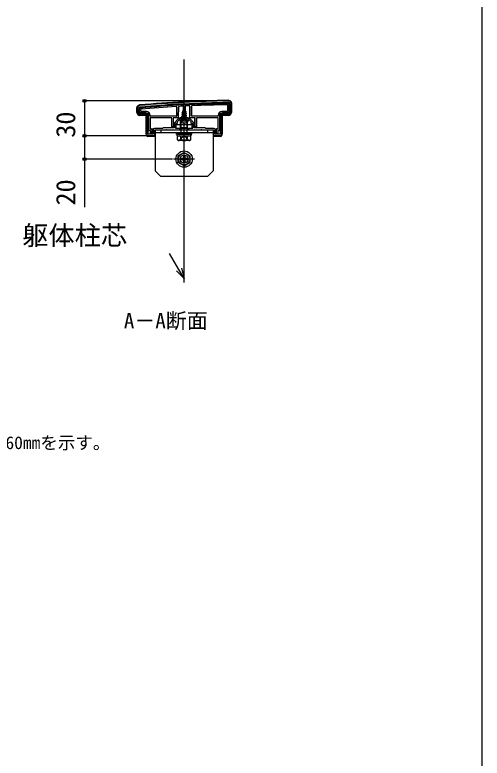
# Model space of a CAD drawing. Units: millimetres, scale not verified. Extents: x -1312 to 1312, y -1953 to 1941.
# Drawn here: x 912 to 1312, y 319 to 958 of the extents above; entities that cross this region are included whole.
import ezdxf
from ezdxf.enums import TextEntityAlignment as Align

# ---------------------------------------------------------------- set-up
doc = ezdxf.new("R2010")
doc.units = ezdxf.units.MM
doc.header["$LTSCALE"] = 10
for name, color, linetype in [('0-2_USER1', 3, 'Continuous'), ('0-3_YKK_11', 7, 'Continuous'), ('0-5_YKK_13', 4, 'Continuous'), ('0-6_YKK_D', 6, 'Continuous'), ('0-7_YKK_ZWAK', 7, 'Continuous'), ('0-8_YSS_K', 3, 'Continuous')]:
    doc.layers.add(name, color=color, linetype=linetype)
doc.styles.add('ＭＳ ゴシック', font='')
doc.styles.get('ＭＳ ゴシック').set_extended_font_data('MS Gothic')

msp = doc.modelspace()

# ---------------------------------------------------------------- linework, layer by layer
at = {"layer": '0-3_YKK_11'}
for p, q in [((1095.85, 881.51), (1095.85, 873.91)), ((1096.85, 881.91), (1096.85, 873.91)), ((1016.85, 873.91), (1016.85, 877.91)), ((1017.85, 873.91), (1017.85, 877.51)), ((1023.85, 872.91), (1018.85, 872.91)), ((1023.85, 871.91), (1018.85, 871.91)), ((1024.85, 854.91), (1024.85, 870.91)), ((1088.85, 870.91), (1088.85, 854.91)), ((1094.85, 872.91), (1089.85, 872.91)), ((1094.85, 871.91), (1089.85, 871.91))]:
    msp.add_line(p, q, dxfattribs=at)
for points in [[(1030.35, 859.21), (1030.35, 855.21), (1025.85, 855.21), (1025.85, 870.91)], [(1082.35, 860.21), (1075.55, 860.21), (1074.85, 860.91), (1065.55, 860.91), (1065.55, 864.91), (1062.05, 868.41), (1060.85, 868.41), (1059.85, 869.41), (1053.85, 869.41), (1052.85, 868.41), (1051.65, 868.41), (1048.15, 864.91), (1048.15, 860.91), (1038.85, 860.91), (1038.15, 860.21), (1031.35, 860.21)], [(1087.85, 870.91), (1087.85, 855.21), (1083.35, 855.21), (1083.35, 859.21)], [(1087.85, 853.91), (1082.35, 853.91), (1082.35, 858.91), (1072.31, 858.91), (1072.13, 859.03), (1071.58, 859.03), (1071.39, 858.91), (1060.85, 858.91), (1060.85, 860.41), (1064.35, 860.41), (1064.35, 864.41), (1062.85, 864.41), (1062.85, 865.91), (1061.35, 867.41), (1057.31, 867.41), (1057.13, 867.53), (1056.58, 867.53), (1056.39, 867.41), (1052.35, 867.41), (1050.85, 865.91), (1050.85, 864.41), (1049.35, 864.41), (1049.35, 860.41), (1052.85, 860.41), (1052.85, 858.91), (1042.31, 858.91), (1042.13, 859.03), (1041.58, 859.03), (1041.39, 858.91), (1031.35, 858.91), (1031.35, 853.91), (1025.85, 853.91)]]:
    msp.add_lwpolyline(points, dxfattribs=at)
for centre, radius, start, end in [((1109.27, -115.99), 1000, 90.82764, 95.19793), ((1109.27, -115.98), 998.6, 90.82796, 95.20003), ((1094.85, 881.91), 2, 0.00001, 90.82763), ((1094.85, 881.51), 1, 359.99998, 90.82795), ((1018.85, 877.91), 2, 95.19795, 180), ((1018.85, 877.51), 1, 95.20001, 180), ((1018.85, 873.91), 2, 180.00001, 269.99999), ((1018.85, 873.91), 1, 180.00001, 269.99999), ((1023.85, 870.91), 2, 0.00001, 89.99999), ((1023.85, 870.91), 1, 0.00001, 89.99999), ((1089.85, 870.91), 2, 90.00001, 179.99999), ((1089.85, 870.91), 1, 90.00001, 179.99999), ((1094.85, 873.91), 2, 270.00001, 359.99999), ((1094.85, 873.91), 1, 270.00001, 359.99999), ((1031.35, 859.21), 1, 90.00001, 179.99999), ((1082.35, 859.21), 1, 0.00001, 89.99999), ((1025.85, 854.91), 1, 180.00001, 269.99999), ((1087.85, 854.91), 1, 270.00001, 359.99999)]:
    msp.add_arc(centre, radius, start, end, dxfattribs=at)
at = {"layer": '0-5_YKK_13'}
for p, q in [((1095.05, 881.01), (1095.05, 874.4)), ((1095.55, 873.91), (1095.55, 881.51)), ((1097.35, 881.92), (1097.35, 873.91)), ((1016.35, 873.91), (1016.35, 877.91)), ((1018.15, 877.51), (1018.15, 873.91)), ((1018.65, 874.4), (1018.65, 877.06)), ((1019.65, 875.01), (1019.65, 876.5)), ((1019.73, 875.09), (1019.73, 876.43)), ((1024.35, 874.71), (1019.95, 874.71)), ((1024.43, 874.79), (1020.03, 874.79)), ((1050.35, 878.67), (1050.35, 871.21)), ((1050.43, 878.76), (1050.43, 871.13)), ((1051.9, 879.16), (1051.85, 869.41)), ((1055.82, 874.92), (1055.43, 873.97)), ((1055.43, 873.97), (1057.92, 874.83)), ((1055.45, 875.13), (1057.9, 875.93)), ((1055.45, 875.23), (1056.1, 875.61)), ((1055.45, 875.13), (1055.82, 874.92)), ((1055.82, 874.92), (1057.55, 875.72)), ((1056.05, 879.39), (1056.1, 869.91)), ((1056.85, 877.41), (1056.1, 875.61)), ((1056.1, 875.61), (1057.28, 876.39)), ((1056.25, 876.72), (1056.5, 876.57)), ((1056.85, 863.91), (1056.85, 878.06)), ((1056.85, 877.41), (1057.28, 876.39)), ((1057.28, 876.39), (1057.9, 876.03)), ((1057.55, 875.72), (1057.9, 875.93)), ((1057.55, 875.72), (1057.92, 874.83)), ((1057.65, 879.48), (1057.6, 869.91)), ((1057.9, 875.93), (1057.9, 876.03)), ((1057.92, 874.83), (1058.6, 874.44)), ((1061.85, 869.41), (1061.8, 879.68)), ((1063.27, 871.13), (1063.27, 879.47)), ((1063.35, 871.21), (1063.35, 879.39)), ((1093.67, 874.79), (1089.27, 874.79)), ((1093.75, 874.71), (1089.35, 874.71)), ((1093.97, 880.31), (1093.97, 875.09)), ((1094.05, 880.39), (1094.05, 875.01)), ((1018.85, 873.21), (1023.85, 873.21)), ((1023.85, 871.41), (1018.85, 871.41)), ((1023.85, 873.71), (1019.34, 873.71)), ((1024.35, 854.91), (1024.35, 870.91)), ((1026.15, 870.91), (1026.15, 858.47)), ((1026.65, 858.49), (1026.65, 870.91)), ((1027.65, 871.13), (1027.65, 871.41)), ((1027.65, 869.19), (1027.65, 860.13)), ((1027.73, 871.21), (1027.73, 871.49)), ((1027.73, 869.11), (1027.73, 860.21)), ((1050.13, 870.83), (1027.95, 870.83)), ((1046.05, 869.49), (1027.95, 869.49)), ((1050.05, 870.91), (1028.03, 870.91)), ((1045.97, 869.41), (1028.03, 869.41)), ((1046.27, 861.21), (1046.27, 869.11)), ((1046.35, 861.71), (1046.35, 869.19)), ((1047.35, 869.11), (1047.35, 861.71)), ((1051.85, 869.41), (1047.66, 869.41)), ((1047.85, 861.21), (1047.85, 869.11)), ((1051.85, 869.41), (1052.15, 869.41)), ((1052.15, 869.41), (1052.42, 869.41)), ((1052.72, 869.41), (1053.41, 869.41)), ((1053.41, 869.41), (1060.29, 869.41)), ((1054.85, 873.64), (1058.6, 874.44)), ((1054.85, 873.54), (1058.6, 874.34)), ((1054.85, 873.64), (1055.43, 873.97)), ((1054.85, 873.54), (1054.85, 873.64)), ((1054.85, 873.54), (1055.38, 873.24)), ((1058.85, 872.85), (1054.85, 872.05)), ((1054.85, 871.95), (1058.85, 872.75)), ((1054.85, 872.05), (1055.38, 872.35)), ((1054.85, 871.95), (1054.85, 872.05)), ((1054.85, 871.95), (1055.38, 871.65)), ((1054.85, 870.46), (1058.85, 871.26)), ((1058.85, 871.16), (1054.85, 870.36)), ((1054.85, 870.36), (1055.38, 870.06)), ((1055.07, 869), (1055.38, 869.17)), ((1058.49, 869), (1055.07, 869)), ((1055.22, 867.91), (1055.22, 869)), ((1058.22, 874.11), (1055.38, 873.24)), ((1055.38, 872.35), (1055.38, 873.24)), ((1055.38, 872.35), (1058.33, 873.15)), ((1058.33, 872.44), (1055.38, 871.65)), ((1055.38, 870.76), (1055.38, 871.65)), ((1055.38, 870.76), (1058.33, 871.56)), ((1058.33, 870.85), (1055.38, 870.06)), ((1055.38, 869.17), (1055.38, 870.06)), ((1055.38, 869.17), (1058.33, 869.97)), ((1055.49, 869), (1058.85, 869.67)), ((1058.85, 869.57), (1056, 869)), ((1057.6, 869.91), (1056.1, 869.91)), ((1056.1, 869.91), (1056.1, 869.8)), ((1056.85, 847.34), (1056.85, 870.34)), ((1058.33, 869.26), (1057.35, 869)), ((1057.6, 869.8), (1057.6, 869.91)), ((1058.22, 874.11), (1058.6, 874.34)), ((1058.22, 874.11), (1058.33, 873.85)), ((1058.33, 873.15), (1058.33, 873.85)), ((1058.33, 873.15), (1058.85, 872.85)), ((1058.33, 872.44), (1058.85, 872.75)), ((1058.33, 871.56), (1058.33, 872.44)), ((1058.33, 871.56), (1058.85, 871.26)), ((1058.33, 869.97), (1058.33, 870.85)), ((1058.33, 869.97), (1058.85, 869.67)), ((1058.33, 869.26), (1058.85, 869.57)), ((1058.33, 869), (1058.33, 869.26)), ((1058.49, 867.91), (1058.49, 869)), ((1058.6, 874.34), (1058.6, 874.44)), ((1058.85, 872.75), (1058.85, 872.85)), ((1058.85, 869.57), (1058.85, 869.67)), ((1060.29, 869.41), (1060.99, 869.41)), ((1061.28, 869.41), (1061.55, 869.41)), ((1061.55, 869.41), (1061.85, 869.41)), ((1066.05, 869.41), (1061.85, 869.41)), ((1085.75, 870.83), (1063.57, 870.83)), ((1085.67, 870.91), (1063.65, 870.91)), ((1065.85, 869.11), (1065.85, 861.21)), ((1066.35, 861.71), (1066.35, 869.11)), ((1067.35, 869.19), (1067.35, 861.71)), ((1067.43, 869.11), (1067.43, 861.21)), ((1085.75, 869.49), (1067.65, 869.49)), ((1085.67, 869.41), (1067.73, 869.41)), ((1085.97, 871.49), (1085.97, 871.21)), ((1085.97, 860.21), (1085.97, 869.11)), ((1086.05, 871.41), (1086.05, 871.13)), ((1086.05, 860.13), (1086.05, 869.19)), ((1087.05, 870.91), (1087.05, 858.49)), ((1087.55, 858.47), (1087.55, 870.91)), ((1089.35, 870.91), (1089.35, 854.91)), ((1094.36, 873.71), (1089.85, 873.71)), ((1089.85, 873.21), (1094.85, 873.21)), ((1094.86, 871.41), (1089.85, 871.41)), ((1060.45, 867.41), (1053.26, 867.41)), ((1059.85, 867.84), (1053.85, 867.84)), ((1053.85, 861.19), (1053.85, 867.84)), ((1054.39, 861.19), (1054.39, 867.84)), ((1054.8, 865.44), (1055.71, 867.26)), ((1056.85, 867.87), (1055.71, 867.26)), ((1056.85, 867.87), (1058, 867.26)), ((1058.9, 865.44), (1058, 867.26)), ((1059.31, 861.19), (1059.31, 867.84)), ((1059.85, 861.19), (1059.85, 867.84)), ((1025.85, 858.41), (1026.15, 858.41)), ((1026.15, 858.47), (1026.65, 858.49)), ((1026.15, 858.47), (1026.15, 858.41)), ((1027.75, 858.49), (1026.65, 858.49)), ((1027.95, 859.83), (1029.05, 859.83)), ((1027.96, 858.1), (1027.96, 855.51)), ((1027.96, 858.1), (1027.96, 858.1)), ((1028.04, 855.51), (1027.96, 855.51)), ((1028.03, 859.91), (1029.25, 859.91)), ((1028.05, 856.01), (1028.04, 855.51)), ((1028.04, 855.51), (1029.55, 855.51)), ((1028.05, 856.01), (1028.05, 858.19)), ((1029.05, 856.01), (1028.05, 856.01)), ((1029.25, 859.84), (1029.05, 859.83)), ((1029.05, 859.83), (1029.05, 856.01)), ((1029.55, 859.55), (1029.55, 859.61)), ((1029.85, 858.41), (1030.25, 858.41)), ((1031.85, 858.91), (1031.85, 823.91)), ((1081.85, 858.91), (1031.85, 858.91)), ((1081.85, 856.41), (1031.85, 856.41)), ((1036.85, 858.91), (1036.85, 856.41)), ((1046.34, 861.21), (1046.27, 861.21)), ((1046.35, 861.71), (1046.34, 861.21)), ((1046.34, 861.21), (1047.85, 861.21)), ((1047.35, 861.71), (1046.35, 861.71)), ((1047.35, 861.71), (1047.85, 861.21)), ((1050.35, 855.41), (1050.35, 856.41)), ((1050.35, 856.41), (1063.35, 856.41)), ((1050.35, 855.41), (1063.35, 855.41)), ((1050.79, 855.41), (1062.98, 855.41)), ((1050.79, 853.89), (1050.79, 855.41)), ((1053.85, 861.19), (1059.85, 861.19)), ((1054.18, 859.19), (1053.85, 861.19)), ((1054.39, 861.19), (1054.18, 859.19)), ((1054.18, 856.41), (1054.18, 859.19)), ((1059.31, 861.19), (1059.53, 859.19)), ((1059.53, 859.19), (1059.85, 861.19)), ((1059.53, 856.41), (1059.53, 859.19)), ((1063.35, 855.41), (1063.35, 856.41)), ((1065.85, 861.21), (1066.35, 861.71)), ((1065.85, 861.21), (1067.37, 861.21)), ((1067.35, 861.71), (1066.35, 861.71)), ((1067.37, 861.21), (1067.35, 861.71)), ((1067.37, 861.21), (1067.43, 861.21)), ((1076.85, 858.91), (1076.85, 856.41)), ((1081.85, 858.91), (1081.85, 823.91)), ((1082.15, 853.91), (1082.15, 858.91)), ((1083.45, 858.41), (1083.85, 858.41)), ((1084.15, 859.61), (1084.15, 859.55)), ((1084.15, 859.55), (1084.15, 855.51)), ((1084.15, 855.51), (1084.65, 856.01)), ((1084.15, 855.51), (1085.67, 855.51)), ((1084.45, 859.91), (1085.67, 859.91)), ((1084.65, 859.83), (1084.45, 859.84)), ((1084.65, 859.83), (1085.75, 859.83)), ((1084.65, 856.01), (1084.65, 859.83)), ((1085.65, 856.01), (1084.65, 856.01)), ((1085.65, 858.19), (1085.65, 856.01)), ((1085.67, 855.51), (1085.65, 856.01)), ((1085.67, 855.51), (1085.74, 855.51)), ((1085.74, 858.1), (1085.74, 858.1)), ((1085.74, 858.1), (1085.74, 855.51)), ((1087.05, 858.49), (1085.95, 858.49)), ((1087.05, 858.49), (1087.55, 858.47)), ((1087.55, 858.47), (1087.55, 858.41)), ((1087.55, 858.41), (1087.85, 858.41)), ((1025.55, 853.96), (1025.55, 853.44)), ((1026.01, 853.5), (1030.09, 853.5)), ((1030.39, 853.49), (1030.55, 853.41)), ((1030.55, 853.91), (1030.55, 853.41)), ((1031.05, 853.41), (1030.55, 853.41)), ((1051.08, 853.34), (1051.94, 853.84)), ((1051.08, 850.34), (1051.08, 853.34)), ((1051.08, 850.34), (1051.94, 849.84)), ((1051.94, 853.84), (1061.76, 853.84)), ((1061.76, 849.84), (1051.94, 849.84)), ((1052.42, 849.84), (1052.42, 850.44)), ((1052.42, 850.44), (1061.28, 850.44)), ((1053.75, 849.84), (1055, 852.34)), ((1053.96, 850.36), (1053.96, 853.33)), ((1055, 852.34), (1056.85, 853.33)), ((1058.7, 852.34), (1056.85, 853.33)), ((1059.95, 849.84), (1058.7, 852.34)), ((1059.74, 850.36), (1059.74, 853.33)), ((1061.28, 849.84), (1061.28, 850.44)), ((1062.62, 853.34), (1061.76, 853.84)), ((1062.62, 850.34), (1061.76, 849.84)), ((1062.62, 850.34), (1062.62, 853.34)), ((1083.15, 853.41), (1082.65, 853.41)), ((1083.61, 853.5), (1087.69, 853.5)), ((1088.15, 853.96), (1088.15, 853.44)), ((1056.85, 824.91), (1056.85, 842.91)), ((1056.85, 839.66), (1051.85, 836.77)), ((1051.85, 831.05), (1051.85, 836.77)), ((1056.35, 837.06), (1056.35, 835.41)), ((1056.35, 837.06), (1057.35, 837.06)), ((1056.85, 839.66), (1061.85, 836.77)), ((1057.35, 837.06), (1057.35, 835.41)), ((1061.85, 836.77), (1061.85, 831.05)), ((1065.85, 833.91), (1047.85, 833.91)), ((1056.85, 828.16), (1051.85, 831.05)), ((1055.35, 834.41), (1053.7, 834.41)), ((1053.7, 833.41), (1053.7, 834.41)), ((1055.35, 833.41), (1053.7, 833.41)), ((1056.35, 832.41), (1056.35, 830.76)), ((1057.35, 830.76), (1056.35, 830.76)), ((1056.85, 828.16), (1061.85, 831.05)), ((1057.35, 832.41), (1057.35, 830.76)), ((1060, 834.41), (1058.35, 834.41)), ((1060, 833.41), (1058.35, 833.41)), ((1060, 834.41), (1060, 833.41)), ((1036.85, 818.91), (1031.85, 823.91)), ((1076.85, 818.91), (1081.85, 823.91)), ((1076.85, 818.91), (1036.85, 818.91))]:
    msp.add_line(p, q, dxfattribs=at)
for points in [[(1094.35, 881.7), (1094.57, 881.67), (1094.76, 881.58), (1094.92, 881.42), (1095.02, 881.23), (1095.05, 881.01)], [(1094.82, 884.41), (1095.12, 884.4), (1095.42, 884.35), (1095.71, 884.26), (1095.99, 884.14), (1096.25, 883.98), (1096.5, 883.8), (1096.71, 883.58), (1096.9, 883.35), (1097.06, 883.09), (1097.19, 882.81), (1097.28, 882.52), (1097.33, 882.22), (1097.35, 881.92)], [(1094.84, 882.21), (1094.84, 882.21), (1094.84, 882.21), (1094.84, 882.21), (1094.85, 882.21), (1094.85, 882.21), (1094.85, 882.21), (1094.85, 882.21), (1094.85, 882.21)], [(1095.55, 881.52), (1095.51, 881.73), (1095.41, 881.93), (1095.26, 882.08), (1095.07, 882.18), (1094.85, 882.21)], [(1016.35, 877.91), (1016.36, 878.16), (1016.4, 878.4), (1016.46, 878.64), (1016.54, 878.87), (1016.65, 879.1), (1016.77, 879.31), (1016.92, 879.5), (1017.09, 879.69), (1017.27, 879.85), (1017.47, 880), (1017.68, 880.12), (1017.9, 880.23), (1018.13, 880.31), (1018.37, 880.36), (1018.62, 880.4)], [(1018.78, 878.2), (1018.46, 878.09), (1018.24, 877.84), (1018.15, 877.52)], [(1018.65, 877.06), (1018.73, 877.39), (1018.96, 877.64), (1019.28, 877.75)], [(1018.78, 878.2), (1018.78, 878.21), (1018.78, 878.21), (1018.78, 878.21), (1018.78, 878.21), (1018.79, 878.21), (1018.79, 878.21)], [(1019.92, 876.8), (1019.79, 876.75), (1019.69, 876.65), (1019.65, 876.5)], [(1019.73, 876.43), (1019.77, 876.57), (1019.86, 876.68), (1020, 876.73)], [(1050.03, 878.97), (1050.19, 878.94), (1050.31, 878.83), (1050.35, 878.67)], [(1050.43, 878.76), (1050.39, 878.91), (1050.27, 879.02), (1050.11, 879.06)], [(1055.45, 875.13), (1055.45, 875.23), (1057.9, 876.03)], [(1056.25, 876.72), (1056.25, 876.82), (1056.72, 877.09)], [(1063.56, 879.77), (1063.41, 879.72), (1063.31, 879.61), (1063.27, 879.47)], [(1063.35, 879.39), (1063.39, 879.54), (1063.49, 879.65), (1063.64, 879.69)], [(1093.67, 880.61), (1093.82, 880.57), (1093.93, 880.47), (1093.97, 880.31)], [(1094.05, 880.39), (1094.01, 880.55), (1093.9, 880.65), (1093.75, 880.69)], [(1052.42, 869.41), (1052.55, 869.41), (1052.66, 869.41), (1052.72, 869.41)], [(1054.85, 870.36), (1054.85, 870.46), (1055.38, 870.76)], [(1055.87, 869.74), (1055.99, 869.75), (1056.07, 869.77), (1056.1, 869.8)], [(1057.6, 869.8), (1057.63, 869.77), (1057.71, 869.75), (1057.83, 869.74)], [(1058.33, 870.85), (1058.85, 871.16), (1058.85, 871.26)], [(1060.99, 869.41), (1061.04, 869.41), (1061.15, 869.41), (1061.28, 869.41)], [(1029.05, 856.01), (1029.55, 855.51), (1029.55, 859.55)], [(1082.15, 858.91), (1031.55, 858.91), (1031.55, 853.91)], [(1050.79, 853.84), (1062.98, 853.84), (1062.98, 855.36)], [(1025.72, 853.5), (1025.75, 853.5), (1025.83, 853.5), (1025.94, 853.5)], [(1083.15, 853.91), (1083.15, 853.41), (1083.32, 853.49)], [(1087.76, 853.5), (1087.87, 853.5), (1087.95, 853.5), (1087.99, 853.5)]]:
    msp.add_lwpolyline(points, dxfattribs=at)
msp.add_lwpolyline([(1049.85, 860.41), (1063.85, 860.41), (1063.85, 863.41), (1049.85, 863.41)], close=True, dxfattribs=at)
for radius in [7, 5, 3.5]:
    msp.add_circle((1056.85, 833.91), radius, dxfattribs=at)
for centre, radius, start, end in [((1109.27, -115.99), 1000.5, 90.82736, 95.19818), ((1109.27, -115.99), 998.3, 90.82797, 95.20003), ((1109.27, -115.99), 997.8, 90.85656, 95.17429), ((1094.85, 881.51), 0.7, 0, 0.78548), ((1018.85, 877.51), 0.7, 179.29213, 180), ((1019.95, 875.01), 0.3, 180.00157, 269.99843), ((1020.03, 875.09), 0.3, 180.00157, 269.99843), ((1109.27, -115.99), 996.8, 93.4022, 95.14228), ((1109.27, -115.99), 996.72, 93.40699, 95.13815), ((1109.27, -115.99), 996.8, 93.0603, 93.29912), ((1109.27, -115.99), 996.8, 92.72956, 92.96812), ((1109.27, -115.99), 996.8, 90.89213, 92.6282), ((1109.27, -115.99), 996.72, 90.89672, 92.62388), ((1093.67, 875.09), 0.3, 270.00157, 359.99843), ((1093.75, 875.01), 0.3, 270.00157, 359.99843), ((1018.85, 873.91), 0.7, 180, 180.77436), ((1018.85, 873.91), 0.7, 180.77436, 269.22564), ((1018.85, 873.91), 0.7, 269.22564, 270), ((1023.85, 870.91), 2.8, 0, 90), ((1023.85, 870.91), 2.3, 0, 90), ((1027.95, 871.13), 0.3, 180.00157, 269.99843), ((1027.95, 869.19), 0.3, 90.00157, 179.99843), ((1028.03, 871.21), 0.3, 180.00157, 269.99843), ((1028.03, 869.11), 0.3, 90.00157, 179.99843), ((1045.97, 869.11), 0.3, 0.00157, 89.99843), ((1046.05, 869.19), 0.3, 0.00157, 89.99843), ((1048.15, 869.11), 0.3, 90, 180), ((1050.05, 871.21), 0.3, 270.00157, 359.99843), ((1050.13, 871.13), 0.3, 270.00157, 359.99843), ((1063.57, 871.13), 0.3, 180.00157, 269.99843), ((1063.65, 871.21), 0.3, 180.00157, 269.99843), ((1065.55, 869.11), 0.3, 0, 90), ((1067.65, 869.19), 0.3, 90.00157, 179.99843), ((1067.73, 869.11), 0.3, 90.00157, 179.99843), ((1085.67, 871.21), 0.3, 270.00157, 359.99843), ((1085.67, 869.11), 0.3, 0.00157, 89.99843), ((1085.75, 871.13), 0.3, 270.00157, 359.99843), ((1085.75, 869.19), 0.3, 0.00157, 89.99843), ((1089.85, 870.91), 2.8, 90, 180), ((1089.85, 870.91), 2.3, 90, 180), ((1094.85, 873.91), 0.7, 270, 270.77436), ((1094.85, 873.91), 0.7, 270.77436, 359.22564), ((1094.85, 873.91), 0.7, 359.22564, 0), ((1053.26, 867.26), 0.154, 90, 207.28096), ((1056.85, 869.11), 4.2, 207.28096, 332.71904), ((1054.72, 867.91), 0.5, 270, 0), ((1058.99, 867.91), 0.5, 180, 270), ((1060.45, 867.26), 0.154, 332.71904, 90), ((1027.95, 860.13), 0.3, 180.00157, 269.99843), ((1028.03, 860.21), 0.3, 180.00157, 269.99843), ((1027.75, 858.19), 0.3, 0.00157, 89.99843), ((1029.25, 859.61), 0.3, 0, 90), ((1029.85, 858.11), 0.3, 90, 180), ((1083.85, 858.11), 0.3, 0, 90), ((1084.45, 859.61), 0.3, 90, 180), ((1085.95, 858.19), 0.3, 90.00157, 179.99843), ((1085.67, 860.21), 0.3, 270.00157, 359.99843), ((1085.75, 860.13), 0.3, 270.00157, 359.99843), ((1052.51, 851.18), 2.6, 55.86369, 115.45615), ((1052.51, 852.51), 2.6, 244.54385, 304.13631), ((1056.85, 844.22), 9.55, 72.41205, 107.58795), ((1056.85, 859.46), 9.55, 252.41205, 287.58795), ((1061.2, 851.18), 2.6, 64.54385, 124.13631), ((1061.2, 852.51), 2.6, 235.86369, 295.45615), ((1055.35, 835.41), 1, 270, 0), ((1055.35, 832.41), 1, 0, 90), ((1058.35, 835.41), 1, 180, 270), ((1058.35, 832.41), 1, 90, 180)]:
    msp.add_arc(centre, radius, start, end, dxfattribs=at)
for centre, major_axis, ratio, start_param, end_param in [((1024.35, 871.41), (2.33, 2.33), 0.999973, 5.497801, 7.06857), ((1024.43, 871.49), (2.33, 2.33), 0.999973, 5.497801, 7.06857), ((1089.27, 871.49), (-2.33, 2.33), 0.999973, 5.497801, 7.06857), ((1089.35, 871.41), (-2.33, 2.33), 0.999973, 5.497801, 7.06857), ((1018.86, 873.92), (-1.77, -1.77), 0.99628, 5.499651, 7.06672), ((1019.36, 874.42), (0.509, 0.509), 0.973329, 2.36971, 3.913476), ((1023.85, 870.91), (0.355, 0.355), 0.99628, 5.499651, 7.06672), ((1047.66, 869.11), (-0.304, 0), 0.986394, 4.712389, 6.283185), ((1056.85, 868.91), (-4.25, 0), 0.2, 4.945398, 5.655158), ((1056.85, 868.91), (-4.25, 0), 0.2, 3.76962, 4.47938), ((1066.05, 869.11), (-0.304, 0), 0.986394, 3.141593, 4.712389), ((1089.85, 870.91), (-0.355, 0.355), 0.99628, 5.499651, 7.06672), ((1094.34, 874.42), (-0.509, 0.509), 0.973329, 2.36971, 3.913476), ((1094.85, 873.92), (1.77, -1.77), 0.99628, 5.499651, 7.06672), ((1025.85, 858.11), (0.302, -0.012), 0.991215, 1.610394, 1.618474), ((1027.67, 858.1), (-0.115, 0.277), 0.992623, 4.322301, 5.887861), ((1029.25, 859.54), (0.214, 0.217), 0.969074, 5.505422, 7.076219), ((1029.85, 858.1), (0.213, 0.213), 0.994778, 0.788016, 2.353576), ((1030.25, 858.11), (0.302, 0.012), 0.991215, 1.185844, 1.531199), ((1083.45, 858.11), (0.302, -0.012), 0.991215, 1.610394, 1.955749), ((1083.85, 858.1), (-0.213, 0.213), 0.994778, 3.929609, 5.495169), ((1084.45, 859.54), (-0.214, 0.217), 0.969074, 5.490152, 7.060948), ((1086.04, 858.1), (0.115, 0.277), 0.992623, 0.395324, 1.960884), ((1087.85, 858.11), (0.302, 0.012), 0.991215, 1.523118, 1.531199), ((1025.85, 854.91), (-1.06, -1.06), 0.99628, 5.499651, 6.867566), ((1026.11, 855.17), (-2.69, -1.61), 0.42434, 1.11936, 1.1798), ((1026.01, 853.48), (-0.3, 0), 0.061163, 4.712389, 4.962592), ((1030.09, 853.48), (-0.3, 0), 0.061163, 3.274144, 4.712389), ((1031.05, 853.91), (0.355, -0.355), 0.99628, 5.499651, 7.06672), ((1082.65, 853.91), (-0.355, -0.355), 0.99628, 5.499651, 7.06672), ((1083.61, 853.48), (-0.3, 0), 0.061163, 4.712389, 6.150634), ((1087.69, 853.48), (-0.3, 0), 0.061163, 4.462186, 4.712389), ((1087.59, 855.17), (-2.69, 1.61), 0.42434, 1.961792, 2.022233), ((1087.85, 854.91), (1.06, -1.06), 0.99628, 5.698805, 7.06672)]:
    msp.add_ellipse(centre, major_axis=major_axis, ratio=ratio, start_param=start_param, end_param=end_param, dxfattribs=at)
at = {"layer": '0-6_YKK_D'}
for p, q in [((1093.85, 883.91), (970.35, 883.91)), ((971.35, 883.91), (971.35, 853.91)), ((1024.85, 853.91), (970.35, 853.91)), ((1024.85, 853.91), (970.35, 853.91)), ((1046.85, 833.91), (970.35, 833.91))]:
    msp.add_line(p, q, dxfattribs=at)
for points in [[(971.35, 853.91), (971.35, 833.91), (971.35, 792.75)], [(1056.86, 731.26), (1052.35, 739.05), (1044.38, 752.86)], [(1054.44, 740.26), (1056.86, 731.26), (1050.27, 737.85)]]:
    msp.add_lwpolyline(points, dxfattribs=at)
for centre in [(971.35, 883.91), (971.35, 853.91), (971.35, 853.91), (971.35, 833.91)]:
    msp.add_circle(centre, 1.31, dxfattribs=at)
at = {"layer": '0-7_YKK_ZWAK'}
msp.add_lwpolyline([(-1312.5, -1953.1), (1312.5, -1953.1), (1312.5, 1871.9)], dxfattribs=at)
at = {"layer": '0-8_YSS_K'}
msp.add_line((1056.85, 727.86), (1056.85, 919.54), dxfattribs=at)

# ---------------------------------------------------------------- texts
at = {"layer": '0-2_USER1', "style": 'ＭＳ ゴシック'}
for s, height, p in [('A－A断面', 13.2, (1005.13, 684.57)), ('本図は笠木幅K＝200（躯体厚＝165）、見付60㎜を示す。', 11, (611.08, 581.55))]:
    msp.add_text(s, height=height, dxfattribs=at).set_placement(p, align=Align.BOTTOM_LEFT)
at = {"layer": '0-6_YKK_D', "style": 'ＭＳ ゴシック'}
for s, p in [('30', (968.35, 852.29)), ('20', (968.35, 794.08))]:
    msp.add_text(s, height=16.5, rotation=90, dxfattribs=at).set_placement(p, align=Align.BOTTOM_LEFT)
msp.add_text('躯体柱芯', height=16.5, dxfattribs=at).set_placement((917.92, 755.16), align=Align.BOTTOM_LEFT)

doc.saveas('drawing.dxf')
